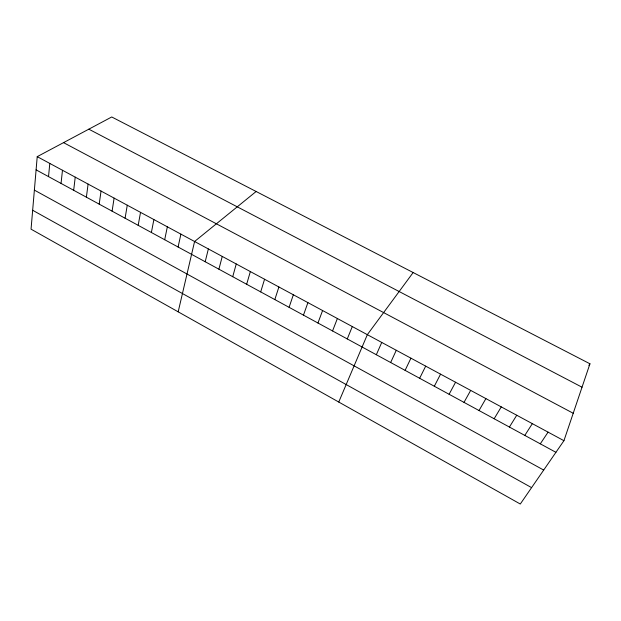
<?xml version="1.0" encoding="UTF-8"?>
<svg xmlns="http://www.w3.org/2000/svg" width="621" height="621" viewBox="0 0 621 621"><rect width="100%" height="100%" fill="white"/><g stroke="black" fill="none" stroke-linecap="round" stroke-linejoin="round"><path stroke-width="0.93" d="M37.221 156.647L31.05 229.172L520.289 504.027L563.938 440.693L589.95 363.79L111.741 116.973L37.221 156.647L563.938 440.693M48.531 176.612L49.796 163.432M61.052 183.42L62.473 170.263M73.674 190.274L75.234 177.148M86.381 197.183L88.097 184.08M99.189 204.138L101.052 191.066M112.091 211.156L114.109 198.115M125.093 218.219L127.266 205.209M138.188 225.33L140.525 212.359M151.384 232.502L153.884 219.562M164.689 239.729L167.344 226.82M178.087 247.011L180.913 234.133M178.18 311.827L194.583 241.507L256.131 191.501M205.194 261.744L208.361 248.936M218.91 269.196L222.248 256.426M232.728 276.702L236.244 263.972M246.653 284.271L250.348 271.579M260.688 291.893L264.569 279.248M274.831 299.586L278.899 286.98M289.091 307.333L293.345 294.765M303.467 315.142L307.907 302.621M317.952 323.013L322.586 310.539M332.553 330.946L337.382 318.519M347.271 338.942L352.301 326.561M338.755 402.035L367.337 334.672L413.151 272.541M376.326 354.731L381.752 342.443M390.656 362.517L396.283 350.283M405.102 370.364L410.931 358.177M419.656 378.274L425.688 366.134M434.32 386.246L440.561 374.16M449.107 394.281L455.558 382.241M464.003 402.377L470.671 390.392M479.024 410.535L485.901 398.612M494.161 418.756L501.256 406.895M509.414 427.046L516.742 415.239M524.799 435.406L532.344 423.654M588.887 365.396L589.95 363.79M540.301 443.829L548.079 432.138M88.819 129.176L582.032 387.201M63.544 142.636L573.214 413.26M36.096 169.859L555.927 452.321M34.372 190.111L543.693 470.066M32.657 210.263L531.592 487.632"/></g></svg>
